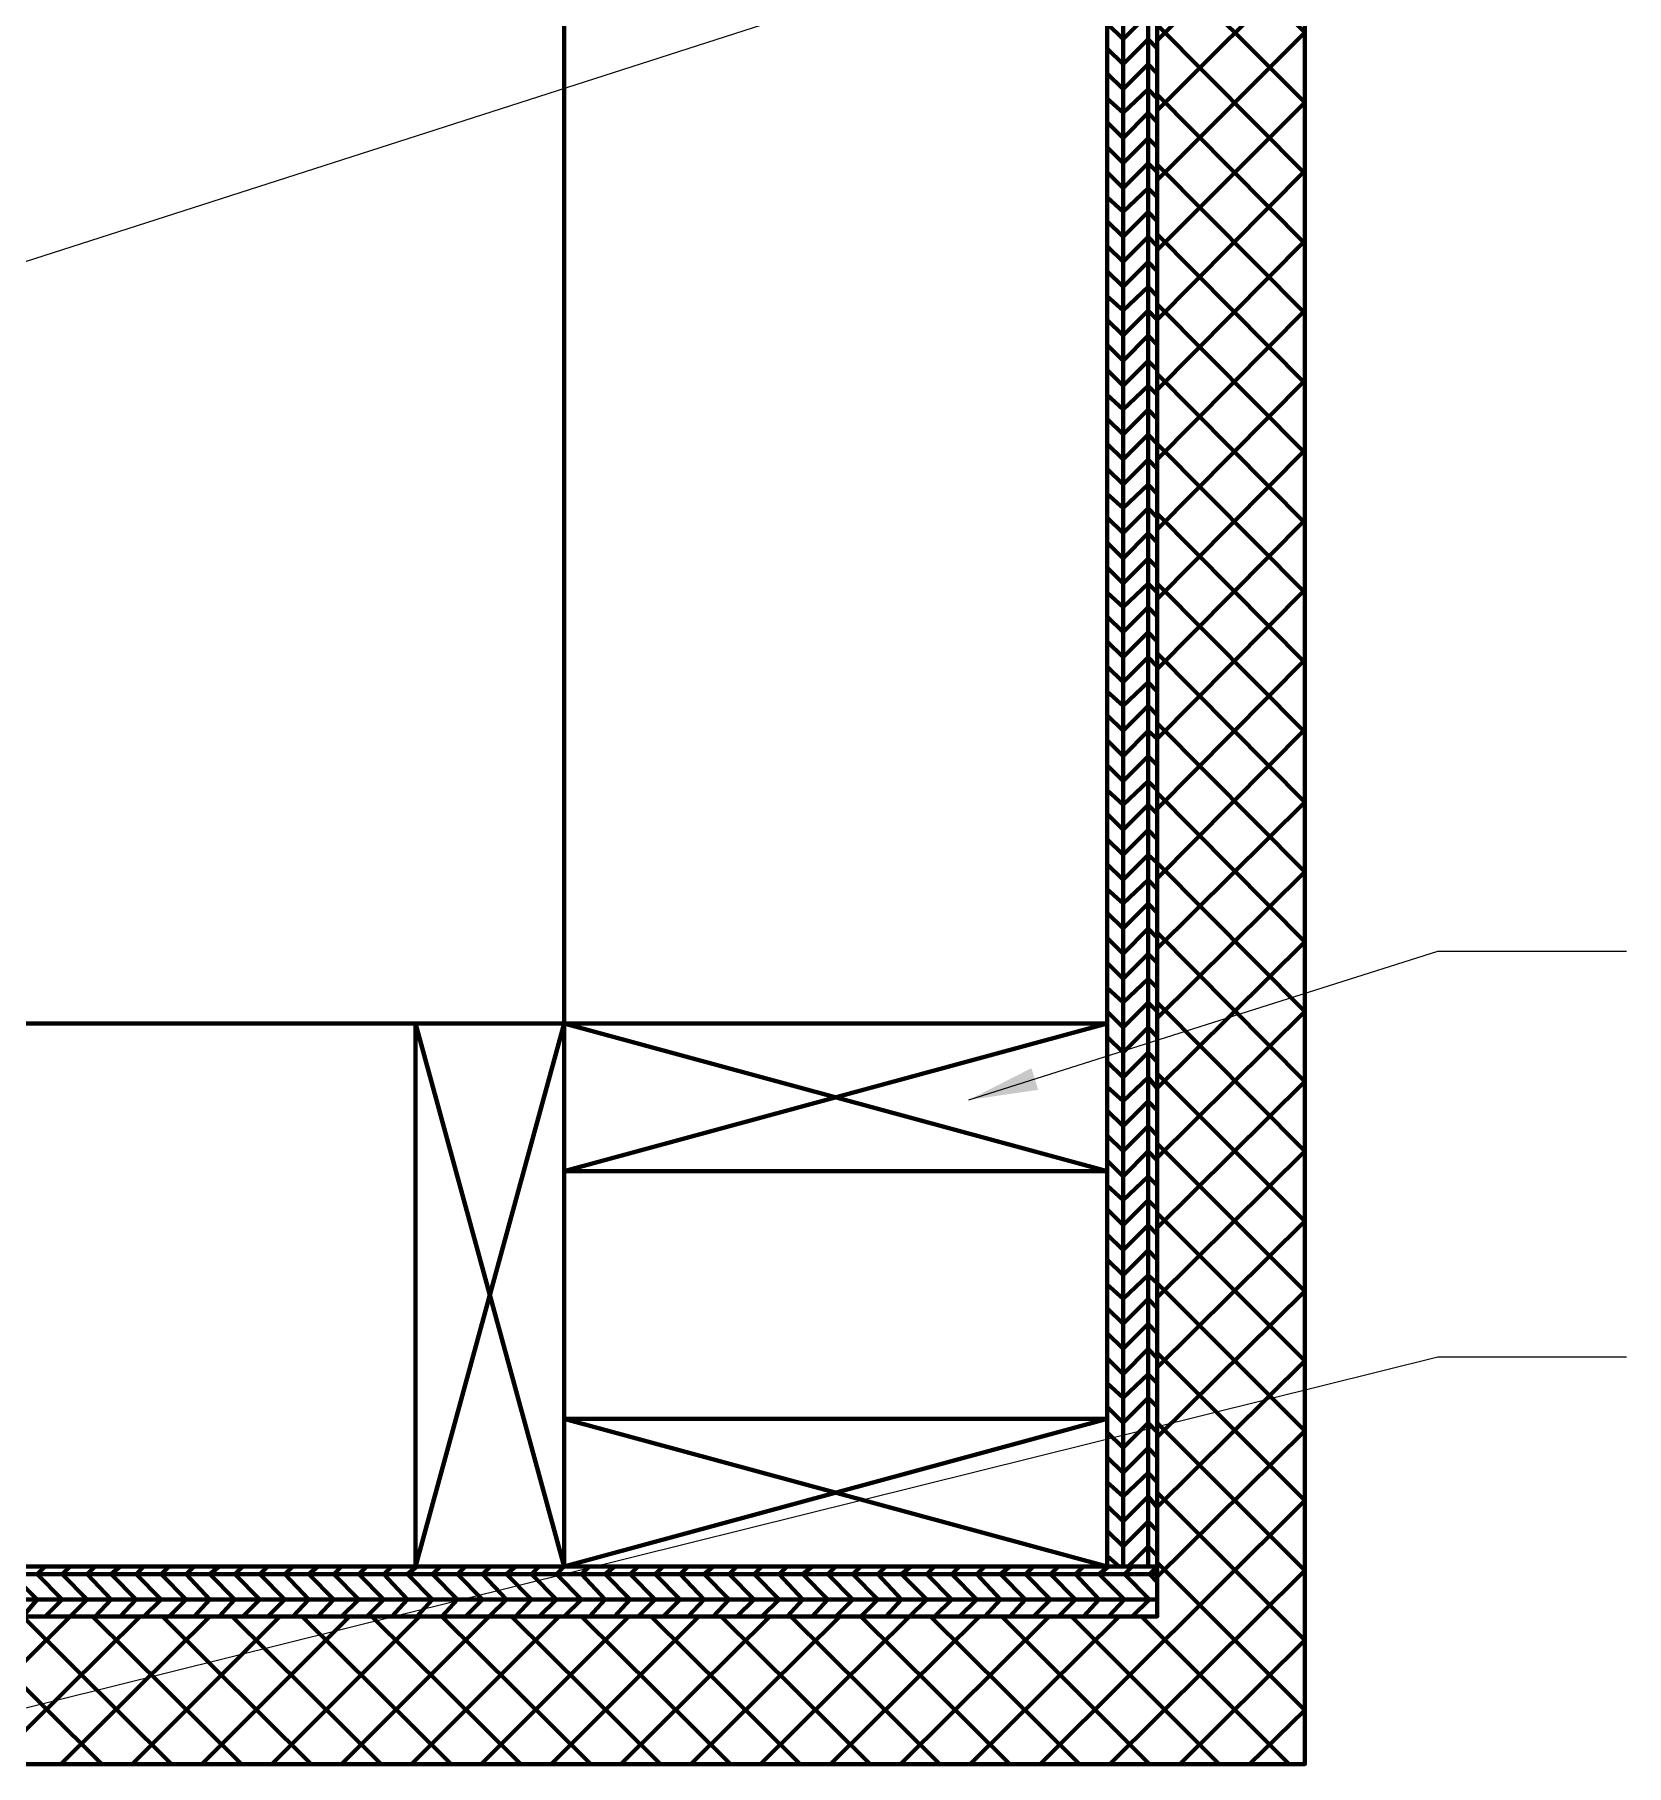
# Model space of a CAD drawing. Extents: x 207.7 to 257.7, y 176.6 to 255.2.
# Drawn here: x 222.45 to 239.71, y 199.49 to 218.26 of the extents above; entities that cross this region are included whole.
import ezdxf

# ---------------------------------------------------------------- set-up
doc = ezdxf.new("R2010")
doc.units = 0
doc.header["$MEASUREMENT"] = 0
for name, color, linetype, lineweight in [('Dt-Line 1', 9, 'Continuous', 0), ('Dt-Line 2', 6, 'Continuous', 9), ('Dt-Line 3', 7, 'Continuous', 15), ('Dt-Text', 121, 'Continuous', 20)]:
    doc.layers.add(name, color=color, linetype=linetype, lineweight=lineweight)
doc.styles.get("Standard").update_dxf_attribs({"font": 'Arial.ttf'})
doc.dimstyles.new('1 & 1 Half111', dxfattribs={"dimtxt": 0.75, "dimasz": 0.75, "dimexe": 1, "dimexo": 0.375, "dimgap": 0.5, "dimtad": 1, "dimdec": 4, "dimzin": 3, "dimdsep": 46, "dimlunit": 4, "dimtxsty": 'Standard', "dimblk": 'ARCHTICK', "dimcen": 0.09375, "dimdle": 1, "dimclrd": 253, "dimclre": 253, "dimclrt": 256, "dimadec": 0, "dimazin": 0, "dimtfac": 0.6, "dimtdec": 4, "dimtix": 1, "dimtmove": 2, "dimatfit": 0, "dimfxl": 1, "dimfrac": 1, "dimtolj": 1, "dimtzin": 0, "dimlwd": 9, "dimlwe": 9, "dimarcsym": 0})

# ---------------------------------------------------------------- blocks, each defined once
blk = doc.blocks.new('_ARCHTICK')
at = {"color": 0, "linetype": 'ByBlock', "const_width": 0.15}
blk.add_lwpolyline([(-0.5, -0.5), (0.5, 0.5)], dxfattribs=at)

msp = doc.modelspace()

# ---------------------------------------------------------------- linework, layer by layer
at = {"layer": 'Dt-Line 1', "linetype": 'Continuous', "lineweight": 158}
for p, q in [((234.62365, 217.60895), (236.22366, 215.99466)), ((234.62365, 216.8518), (236.22366, 215.23751)), ((234.62365, 216.09466), (236.22366, 214.48037)), ((234.62365, 214.40894), (236.22366, 216.02323)), ((234.62365, 215.33751), (236.22366, 213.72323)), ((234.62365, 213.6518), (236.22366, 215.26608)), ((234.62365, 214.58037), (236.22366, 212.96608)), ((234.62365, 212.89465), (236.22366, 214.50894)), ((234.62365, 212.13751), (236.22366, 213.7518)), ((234.62365, 213.06608), (236.22366, 211.45179)), ((234.62365, 211.38036), (236.22366, 212.99465)), ((234.62365, 212.30894), (236.22366, 210.69465)), ((234.62365, 209.86608), (236.22366, 211.48036)), ((234.62365, 209.10893), (236.22366, 210.72322)), ((234.20937, 201.65178), (234.0808, 201.76606)), ((221.56649, 201.10892), (223.18078, 199.50891)), ((221.98078, 199.50891), (223.59506, 201.10892)), ((222.73792, 199.50891), (224.35221, 201.10892)), ((223.08078, 201.10892), (224.69506, 199.50891)), ((223.50935, 199.50891), (225.10935, 201.10892)), ((223.83792, 201.10892), (225.45221, 199.50891)), ((224.26649, 199.50891), (225.8665, 201.10892)), ((224.59506, 201.10892), (226.20935, 199.50891)), ((225.02364, 199.50891), (226.62364, 201.10892)), ((225.35221, 201.10892), (226.9665, 199.50891)), ((226.10935, 201.10892), (227.72364, 199.50891)), ((226.53793, 199.50891), (228.13793, 201.10892)), ((227.29507, 199.50891), (228.89507, 201.10892)), ((227.62364, 201.10892), (229.23793, 199.50891)), ((228.05221, 199.50891), (229.65222, 201.10892)), ((228.38079, 201.10892), (229.99507, 199.50891)), ((228.80936, 199.50891), (230.42365, 201.10892)), ((229.13793, 201.10892), (230.75222, 199.50891)), ((229.5665, 199.50891), (231.18079, 201.10892)), ((229.89507, 201.10892), (231.50936, 199.50891)), ((230.65222, 201.10892), (232.26651, 199.50891)), ((231.08079, 199.50891), (232.69508, 201.10892)), ((231.83794, 199.50891), (233.45223, 201.10892)), ((232.16651, 201.10892), (233.78079, 199.50891)), ((232.93794, 201.10892), (234.53794, 199.50891)), ((233.69508, 201.10892), (235.29508, 199.50891)), ((234.45222, 201.10892), (236.05223, 199.50891))]:
    msp.add_line(p, q, dxfattribs=at)
at = {"layer": 'Dt-Line 1', "linetype": 'Continuous', "lineweight": 211}
for p, q in [((228.19507, 205.9375), (234.0808, 207.5375)), ((234.0808, 201.65178), (228.19507, 203.25178))]:
    msp.add_line(p, q, dxfattribs=at)
at = {"layer": 'Dt-Line 1', "linetype": 'Continuous', "lineweight": 158}
for points in [[(234.62365, 218.19466), (236.22366, 219.79466), (234.62365, 221.39467)], [(234.62365, 217.43752), (236.22366, 219.03752), (234.62365, 220.63752)], [(234.62365, 216.68038), (236.22366, 218.28038), (234.62365, 219.88038)], [(234.62365, 215.92323), (236.22366, 217.52323), (234.62365, 219.12323)], [(234.0808, 218.38038), (234.25223, 218.20895), (234.52366, 218.48038), (234.62365, 218.36609), (236.22366, 216.7518)], [(234.0808, 218.10895), (234.25223, 217.93752), (234.52366, 218.20895), (234.62365, 218.10895)], [(234.0808, 217.83752), (234.25223, 217.66609), (234.52366, 217.93752), (234.62365, 217.83752)], [(234.0808, 217.56609), (234.25223, 217.40895), (234.52366, 217.66609), (234.62365, 217.56609)], [(234.0808, 217.30895), (234.25223, 217.13752), (234.52366, 217.40895), (234.62365, 217.30895)], [(234.0808, 217.03752), (234.25223, 216.86609), (234.52366, 217.13752), (234.62365, 217.03752)], [(234.0808, 216.76609), (234.25223, 216.59466), (234.52366, 216.86609), (234.62365, 216.76609)], [(234.0808, 215.16609), (234.25223, 214.99466), (234.52366, 215.26608), (234.62365, 215.16609), (236.22366, 216.78037)], [(234.0808, 216.49466), (234.25223, 216.33752), (234.52366, 216.59466), (234.62365, 216.49466)], [(234.0808, 216.23752), (234.25223, 216.06609), (234.52366, 216.33752), (234.62365, 216.23752)], [(234.0808, 215.96609), (234.25223, 215.79466), (234.52366, 216.06609), (234.62365, 215.96609)], [(234.0808, 215.69466), (234.25223, 215.52323), (234.52366, 215.79466), (234.62365, 215.69466)], [(234.0808, 215.42323), (234.25223, 215.26608), (234.52366, 215.52323), (234.62365, 215.42323)], [(234.0808, 214.89466), (234.25223, 214.72323), (234.52366, 214.99466), (234.62365, 214.89466)], [(234.0808, 214.62323), (234.25223, 214.4518), (234.52366, 214.72323), (234.62365, 214.62323)], [(234.0808, 214.3518), (234.25223, 214.19465), (234.52366, 214.4518), (234.62365, 214.3518)], [(234.0808, 214.09466), (234.25223, 213.92323), (234.52366, 214.19465), (234.62365, 214.09466)], [(234.0808, 213.82323), (234.25223, 213.6518), (234.52366, 213.92323), (234.62365, 213.82323), (236.22366, 212.20894)], [(234.0808, 213.5518), (234.25223, 213.38037), (234.52366, 213.6518), (234.62365, 213.5518)], [(234.0808, 213.28037), (234.25223, 213.12322), (234.52366, 213.38037), (234.62365, 213.28037)], [(234.0808, 213.02323), (234.25223, 212.8518), (234.52366, 213.12322), (234.62365, 213.02323)], [(234.0808, 212.7518), (234.25223, 212.58037), (234.52366, 212.8518), (234.62365, 212.7518)], [(234.0808, 212.48037), (234.25223, 212.30894), (234.52366, 212.58037), (234.62365, 212.48037)], [(234.0808, 212.20894), (234.25223, 212.05179), (234.52366, 212.30894), (234.62365, 212.20894)], [(234.0808, 210.60894), (234.25223, 210.43751), (234.52366, 210.70893), (234.62365, 210.62322), (236.22366, 212.23751)], [(234.0808, 211.9518), (234.25223, 211.78036), (234.52366, 212.05179), (234.62365, 211.9518)], [(234.0808, 211.68037), (234.25223, 211.50894), (234.52366, 211.78036), (234.62365, 211.68037)], [(234.0808, 211.40894), (234.25223, 211.23751), (234.52366, 211.50894), (234.62365, 211.40894)], [(234.62365, 208.35179), (236.22366, 209.9375), (234.62365, 211.55179)], [(234.0808, 211.13751), (234.25223, 210.98036), (234.52366, 211.23751), (234.62365, 211.13751)], [(234.0808, 210.88037), (234.25223, 210.70893), (234.52366, 210.98036), (234.62365, 210.88037)], [(234.62365, 207.59464), (236.22366, 209.18036), (234.62365, 210.79465)], [(234.0808, 210.3375), (234.25223, 210.16608), (234.52366, 210.43751), (234.62365, 210.3375)], [(234.0808, 210.06608), (234.25223, 209.90893), (234.52366, 210.16608), (234.62365, 210.06608)], [(234.0808, 206.85178), (234.25223, 206.69464), (234.52366, 206.95179), (234.62365, 206.8375), (236.22366, 208.42322), (234.62365, 210.0375)], [(234.0808, 209.80894), (234.25223, 209.6375), (234.52366, 209.90893), (234.62365, 209.80894)], [(234.0808, 209.53751), (234.25223, 209.36608), (234.52366, 209.6375), (234.62365, 209.53751)], [(234.0808, 209.26607), (234.25223, 209.09465), (234.52366, 209.36608), (234.62365, 209.28036), (236.22366, 207.66608), (234.62365, 206.08035)], [(234.0808, 208.99465), (234.25223, 208.8375), (234.52366, 209.09465), (234.62365, 208.99465)], [(234.0808, 208.73751), (234.25223, 208.56607), (234.52366, 208.8375), (234.62365, 208.73751)], [(234.0808, 208.46608), (234.25223, 208.29465), (234.52366, 208.56607), (234.62365, 208.46608)], [(234.62365, 205.32321), (236.22366, 206.90893), (234.62365, 208.52322)], [(234.0808, 208.19464), (234.25223, 208.02322), (234.52366, 208.29465), (234.62365, 208.19464)], [(234.0808, 207.92322), (234.25223, 207.76607), (234.52366, 208.02322), (234.62365, 207.92322)], [(234.0808, 207.66608), (234.25223, 207.49464), (234.52366, 207.76607), (234.62365, 207.66608)], [(234.62365, 204.56607), (236.22366, 206.15179), (234.62365, 207.76607)], [(234.0808, 207.39465), (234.25223, 207.22322), (234.52366, 207.49464), (234.62365, 207.39465)], [(234.0808, 207.12321), (234.25223, 206.95179), (234.52366, 207.22322), (234.62365, 207.12321)], [(234.62365, 203.80892), (236.22366, 205.39464), (234.62365, 206.99464)], [(234.0808, 206.59464), (234.25223, 206.42321), (234.52366, 206.69464), (234.62365, 206.59464)], [(234.0808, 206.32322), (234.25223, 206.15179), (234.52366, 206.42321), (234.62365, 206.32322)], [(234.62365, 203.05178), (236.22366, 204.6375), (234.62365, 206.2375)], [(234.0808, 206.05178), (234.25223, 205.88036), (234.52366, 206.15179), (234.62365, 206.05178)], [(234.0808, 205.78035), (234.25223, 205.62321), (234.52366, 205.88036), (234.62365, 205.78035)], [(234.0808, 205.52321), (234.25223, 205.35178), (234.52366, 205.62321), (234.62365, 205.52321)], [(234.0808, 202.30892), (234.25223, 202.13749), (234.52366, 202.40892), (234.62365, 202.29463), (236.22366, 203.88035), (234.62365, 205.48035)], [(234.0808, 205.25179), (234.25223, 205.08036), (234.52366, 205.35178), (234.62365, 205.25179)], [(234.0808, 204.98035), (234.25223, 204.80893), (234.52366, 205.08036), (234.62365, 204.98035)], [(234.0808, 204.70892), (234.25223, 204.55178), (234.52366, 204.80893), (234.62365, 204.72321), (236.22366, 203.12321), (234.62365, 201.53749)], [(234.0808, 204.45178), (234.25223, 204.28035), (234.52366, 204.55178), (234.62365, 204.45178)], [(234.0808, 204.18035), (234.25223, 204.00893), (234.52366, 204.28035), (234.62365, 204.18035)], [(233.35223, 199.50891), (236.22366, 202.36606), (234.62365, 203.96607)], [(234.0808, 203.90892), (234.25223, 203.7375), (234.52366, 204.00893), (234.62365, 203.90892)], [(234.0808, 203.63749), (234.25223, 203.48035), (234.52366, 203.7375), (234.62365, 203.63749)], [(234.0808, 203.38035), (234.25223, 203.20892), (234.52366, 203.48035), (234.62365, 203.38035)], [(234.0808, 203.10892), (234.25223, 202.9375), (234.52366, 203.20892), (234.62365, 203.10892)], [(234.10937, 199.50891), (236.22366, 201.60892), (234.62365, 203.20892)], [(234.0808, 202.83749), (234.25223, 202.66607), (234.52366, 202.9375), (234.62365, 202.83749)], [(234.0808, 202.56606), (234.25223, 202.40892), (234.52366, 202.66607), (234.62365, 202.56606)], [(234.86651, 199.50891), (236.22366, 200.85177), (234.62365, 202.45178)], [(234.0808, 202.03749), (234.25223, 201.86607), (234.52366, 202.13749), (234.62365, 202.03749)], [(234.62365, 201.76606), (234.52366, 201.86607), (234.30937, 201.65178)], [(222.83792, 201.65178), (222.75221, 201.56606), (223.02363, 201.29463), (222.83792, 201.10892), (221.22363, 199.50891)], [(222.30935, 201.65178), (222.20935, 201.56606), (222.48078, 201.29463), (222.32363, 201.10892), (223.93792, 199.50891)], [(222.56649, 201.10892), (222.75221, 201.29463), (222.48078, 201.56606), (222.56649, 201.65178)], [(223.10935, 201.10892), (223.28078, 201.29463), (223.02363, 201.56606), (223.10935, 201.65178)], [(223.38078, 201.10892), (223.55221, 201.29463), (223.28078, 201.56606), (223.38078, 201.65178)], [(223.63792, 201.10892), (223.82364, 201.29463), (223.55221, 201.56606), (223.63792, 201.65178)], [(223.90935, 201.10892), (224.09506, 201.29463), (223.82364, 201.56606), (223.90935, 201.65178)], [(224.18078, 201.10892), (224.35221, 201.29463), (224.09506, 201.56606), (224.18078, 201.65178)], [(224.45221, 201.10892), (224.62364, 201.29463), (224.35221, 201.56606), (224.45221, 201.65178)], [(224.70935, 201.10892), (224.89507, 201.29463), (224.62364, 201.56606), (224.70935, 201.65178)], [(224.98078, 201.10892), (225.1665, 201.29463), (224.89507, 201.56606), (224.98078, 201.65178)], [(225.25221, 201.10892), (225.42364, 201.29463), (225.1665, 201.56606), (225.25221, 201.65178)], [(225.52364, 201.10892), (225.69507, 201.29463), (225.42364, 201.56606), (225.52364, 201.65178)], [(225.78078, 201.10892), (225.9665, 201.29463), (225.69507, 201.56606), (225.78078, 201.65178)], [(227.39507, 201.65178), (227.30936, 201.56606), (227.5665, 201.29463), (227.38078, 201.10892), (225.78078, 199.50891)], [(226.05221, 201.10892), (226.23793, 201.29463), (225.9665, 201.56606), (226.05221, 201.65178)], [(226.32364, 201.10892), (226.49507, 201.29463), (226.23793, 201.56606), (226.32364, 201.65178)], [(226.59507, 201.10892), (226.7665, 201.29463), (226.49507, 201.56606), (226.59507, 201.65178)], [(226.85221, 201.65178), (226.7665, 201.56606), (227.03793, 201.29463), (226.8665, 201.10892), (228.48078, 199.50891)], [(227.12364, 201.10892), (227.30936, 201.29463), (227.03793, 201.56606), (227.12364, 201.65178)], [(227.6665, 201.10892), (227.83793, 201.29463), (227.5665, 201.56606), (227.6665, 201.65178)], [(227.92364, 201.10892), (228.10936, 201.29463), (227.83793, 201.56606), (227.92364, 201.65178)], [(228.19507, 201.10892), (228.38079, 201.29463), (228.10936, 201.56606), (228.19507, 201.65178)], [(228.4665, 201.10892), (228.63793, 201.29463), (228.38079, 201.56606), (228.4665, 201.65178)], [(228.73793, 201.10892), (228.90936, 201.29463), (228.63793, 201.56606), (228.73793, 201.65178)], [(228.99507, 201.10892), (229.18079, 201.29463), (228.90936, 201.56606), (228.99507, 201.65178)], [(229.2665, 201.10892), (229.45222, 201.29463), (229.18079, 201.56606), (229.2665, 201.65178)], [(229.53793, 201.10892), (229.70936, 201.29463), (229.45222, 201.56606), (229.53793, 201.65178)], [(229.80936, 201.10892), (229.98079, 201.29463), (229.70936, 201.56606), (229.80936, 201.65178)], [(230.0665, 201.10892), (230.25222, 201.29463), (229.98079, 201.56606), (230.0665, 201.65178)], [(230.33793, 201.10892), (230.52365, 201.29463), (230.25222, 201.56606), (230.33793, 201.65178)], [(231.95222, 201.65178), (231.85222, 201.56606), (232.12365, 201.29463), (231.93794, 201.10892), (230.32365, 199.50891)], [(230.60936, 201.10892), (230.78079, 201.29463), (230.52365, 201.56606), (230.60936, 201.65178)], [(230.88079, 201.10892), (231.05222, 201.29463), (230.78079, 201.56606), (230.88079, 201.65178)], [(231.13793, 201.10892), (231.32365, 201.29463), (231.05222, 201.56606), (231.13793, 201.65178)], [(231.40936, 201.65178), (231.32365, 201.56606), (231.59508, 201.29463), (231.40936, 201.10892), (233.02365, 199.50891)], [(231.68079, 201.10892), (231.85222, 201.29463), (231.59508, 201.56606), (231.68079, 201.65178)], [(232.20936, 201.10892), (232.39508, 201.29463), (232.12365, 201.56606), (232.20936, 201.65178)], [(232.48079, 201.10892), (232.66651, 201.29463), (232.39508, 201.56606), (232.48079, 201.65178)], [(232.75222, 201.10892), (232.92365, 201.29463), (232.66651, 201.56606), (232.75222, 201.65178)], [(233.02365, 201.10892), (233.19508, 201.29463), (232.92365, 201.56606), (233.02365, 201.65178)], [(233.28079, 201.10892), (233.46651, 201.29463), (233.19508, 201.56606), (233.28079, 201.65178)], [(233.55222, 201.10892), (233.73794, 201.29463), (233.46651, 201.56606), (233.55222, 201.65178)], [(233.82365, 201.10892), (233.99508, 201.29463), (233.73794, 201.56606), (233.82365, 201.65178)], [(234.09508, 201.10892), (234.26651, 201.29463), (233.99508, 201.56606), (234.09508, 201.65178)], [(234.35222, 201.10892), (234.53794, 201.29463), (234.26651, 201.56606), (234.35222, 201.65178)], [(234.62365, 201.65178), (234.53794, 201.56606), (234.62365, 201.48035)], [(235.62365, 199.50891), (236.22366, 200.09463), (234.62365, 201.69463)]]:
    msp.add_lwpolyline(points, dxfattribs=at)
at = {"layer": 'Dt-Line 1', "linetype": 'Continuous', "lineweight": 211}
for points in [[(234.0808, 205.9375), (228.19507, 207.5375), (226.58078, 201.65178)], [(234.0808, 203.25178), (228.19507, 201.65178), (226.58078, 207.5375)]]:
    msp.add_lwpolyline(points, dxfattribs=at)
at = {"layer": 'Dt-Line 2', "linetype": 'Continuous', "lineweight": 158}
for p, q in [((228.19507, 254.49473), (228.19507, 207.5375)), ((219.08077, 207.5375), (226.58078, 207.5375))]:
    msp.add_line(p, q, dxfattribs=at)
at = {"layer": 'Dt-Line 3', "linetype": 'Continuous', "lineweight": 158}
for p, q in [((234.25223, 201.65178), (234.25223, 254.49473)), ((234.52366, 201.65178), (234.52366, 254.49473)), ((234.62365, 201.56606), (217.48077, 201.56606)), ((234.62365, 201.29463), (217.48077, 201.29463)), ((232.59508, 199.50891), (234.20937, 201.10892))]:
    msp.add_line(p, q, dxfattribs=at)
at = {"layer": 'Dt-Line 3', "linetype": 'Continuous', "lineweight": 211}
msp.add_line((217.48077, 201.65178), (234.62365, 201.65178), dxfattribs=at)
at = {"layer": 'Dt-Line 3', "linetype": 'Continuous', "lineweight": 140}
msp.add_lwpolyline([(217.48077, 199.50891), (236.22366, 199.50891), (236.22366, 254.49473)], dxfattribs=at)
at = {"layer": 'Dt-Line 3', "linetype": 'Continuous', "lineweight": 211}
for points in [[(217.48077, 201.10892), (234.62365, 201.10892), (234.62365, 254.49473)], [(234.0808, 201.65178), (234.0808, 254.49473), (234.0808, 201.65178)]]:
    msp.add_lwpolyline(points, dxfattribs=at)
for points in [[(228.19507, 201.65178), (234.0808, 201.65178), (234.0808, 203.25178), (228.19507, 203.25178), (228.19507, 201.65178), (228.19507, 207.5375), (226.58078, 207.5375), (226.58078, 201.65178)], [(234.0808, 207.5375), (228.19507, 207.5375), (228.19507, 205.9375), (234.0808, 205.9375)]]:
    msp.add_lwpolyline(points, close=True, dxfattribs=at)

# ---------------------------------------------------------------- leaders
at = {"layer": 'Dt-Text'}
for points in [[(211.45219, 212.29465), (237.66652, 220.72324), (239.70938, 220.72324)], [(232.58079, 206.70893), (237.66652, 208.32322), (239.70938, 208.32322)], [(219.43791, 199.39463), (237.66652, 203.92321), (239.70938, 203.92321)]]:
    msp.add_leader(points, dimstyle='1 & 1 Half111', override={"dimgap": 0.5, "dimtad": 0}, dxfattribs=at)

doc.saveas('drawing.dxf')
